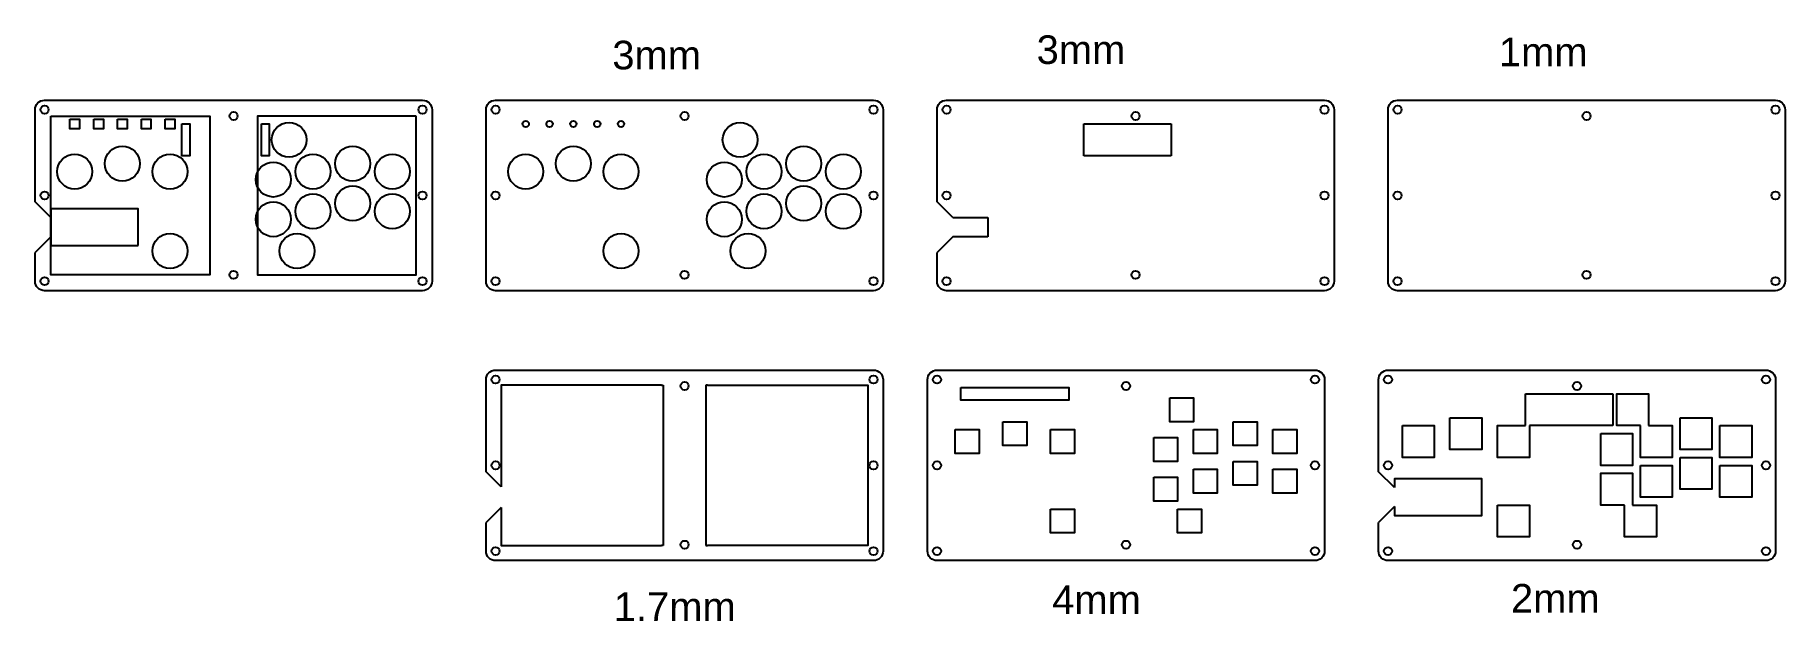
# Model space of a CAD drawing. Header units: millimetres. Extents: x 2390 to 3492, y 1619 to 1988.
import ezdxf

# ---------------------------------------------------------------- set-up
doc = ezdxf.new("R2010")
doc.units = ezdxf.units.MM
doc.styles.get("Standard").update_dxf_attribs({"font": 'arial.ttf'})

# ---------------------------------------------------------------- blocks, each defined once
blk = doc.blocks.new('*U1')
blk.add_lwpolyline([(-3, 3), (3, 3), (3, -3), (-3, -3)], close=True)
blk = doc.blocks.new('*U2')
at = {"color": 0, "linetype": 'ByBlock', "lineweight": -2, "transparency": 16777216}
for p in [(0, 0), (15, 0), (30, 0), (45, 0), (60, 0)]:
    blk.add_blockref('*U1', p, dxfattribs=at)
blk = doc.blocks.new('*U3')
blk.add_circle((0, 0), 2)
blk = doc.blocks.new('*U4')
at = {"color": 0, "linetype": 'ByBlock', "lineweight": -2, "transparency": 16777216}
for p in [(0, 0), (15, 0), (30, 0), (45, 0), (60, 0)]:
    blk.add_blockref('*U3', p, dxfattribs=at)

msp = doc.modelspace()

# ---------------------------------------------------------------- linework, layer by layer
for p, q in [((2674.2, 1832.8), (2674.2, 1940.8)), ((3242.2, 1832.8), (3242.2, 1940.8)), ((3050.7, 1931.8), (3105.7, 1931.8)), ((3105.7, 1911.8), (3050.7, 1911.8)), ((2400.2, 1872.8), (2390.2, 1882.8)), ((2968.2, 1872.8), (2958.2, 1882.8)), ((2400.2, 1866.8), (2400.2, 1872.8)), ((2968.2, 1872.8), (2990.2, 1872.8)), ((2990.2, 1872.8), (2990.2, 1860.8)), ((2400.2, 1860.8), (2390.2, 1850.8)), ((2968.2, 1860.8), (2958.2, 1850.8)), ((2990.2, 1860.8), (2968.2, 1860.8)), ((2784.7, 1767.3), (2784.7, 1767.3)), ((2784.7, 1767.3), (2784.7, 1767.3)), ((2784.7, 1767.3), (2785.7, 1767.3)), ((2785.7, 1767.3), (2785.7, 1666.3)), ((2813.7, 1767.3), (2812.7, 1767.3)), ((2812.7, 1767.3), (2812.7, 1666.3)), ((2952.2, 1662.8), (2952.2, 1770.8)), ((3328.7, 1761.8), (3383.7, 1761.8)), ((3328.7, 1754.8), (3328.7, 1761.8)), ((3383.7, 1741.8), (3331.2, 1741.8)), ((2683.7, 1703.3), (2674.2, 1712.8)), ((3246.2, 1702.8), (3236.2, 1712.8)), ((2683.7, 1690.3), (2674.2, 1680.8)), ((3246.2, 1690.8), (3236.2, 1680.8)), ((2785.7, 1666.3), (2784.7, 1666.3)), ((2812.7, 1666.3), (2813.7, 1666.3))]:
    msp.add_line(p, q)
for points in [[(2390.2, 1882.8), (2390.2, 1940.8, -0.414214), (2396.2, 1946.8), (2634.2, 1946.8, -0.414214), (2640.2, 1940.8), (2640.2, 1832.8, -0.414214), (2634.2, 1826.8), (2396.2, 1826.8, -0.414214), (2390.2, 1832.8), (2390.2, 1850.8)], [(2674.2, 1940.8, -0.414214), (2680.2, 1946.8), (2918.2, 1946.8, -0.414214), (2924.2, 1940.8), (2924.2, 1832.8, -0.414214), (2918.2, 1826.8), (2680.2, 1826.8, -0.414214), (2674.2, 1832.8)], [(2958.2, 1882.8), (2958.2, 1940.8, -0.414214), (2964.2, 1946.8), (3202.2, 1946.8, -0.414214), (3208.2, 1940.8), (3208.2, 1832.8, -0.414214), (3202.2, 1826.8), (2964.2, 1826.8, -0.414214), (2958.2, 1832.8), (2958.2, 1850.8)], [(3242.2, 1940.8, -0.414214), (3248.2, 1946.8), (3486.2, 1946.8, -0.414214), (3492.2, 1940.8), (3492.2, 1832.8, -0.414214), (3486.2, 1826.8), (3248.2, 1826.8, -0.414214), (3242.2, 1832.8)], [(2674.2, 1712.8), (2674.2, 1770.8, -0.414214), (2680.2, 1776.8), (2918.2, 1776.8, -0.414214), (2924.2, 1770.8), (2924.2, 1662.8, -0.414214), (2918.2, 1656.8), (2680.2, 1656.8, -0.414214), (2674.2, 1662.8), (2674.2, 1680.8)], [(2952.2, 1770.8, -0.414214), (2958.2, 1776.8), (3196.2, 1776.8, -0.414214), (3202.2, 1770.8), (3202.2, 1662.8, -0.414214), (3196.2, 1656.8), (2958.2, 1656.8, -0.414214), (2952.2, 1662.8)], [(3236.2, 1712.8), (3236.2, 1770.8, -0.414214), (3242.2, 1776.8), (3480.2, 1776.8, -0.414214), (3486.2, 1770.8), (3486.2, 1662.8, -0.414214), (3480.2, 1656.8), (3242.2, 1656.8, -0.414214), (3236.2, 1662.8), (3236.2, 1680.8)]]:
    msp.add_lwpolyline(points, format="xyb")
for points in [[(2400.2, 1936.8), (2500.2, 1936.8), (2500.2, 1836.8), (2400.2, 1836.8)], [(2482.7, 1931.8), (2487.7, 1931.8), (2487.7, 1911.8), (2482.7, 1911.8)], [(2630.2, 1936.8), (2530.2, 1936.8), (2530.2, 1836.8), (2630.2, 1836.8)], [(2532.7, 1931.8), (2537.7, 1931.8), (2537.7, 1911.8), (2532.7, 1911.8)], [(2455.2, 1855.3), (2455.2, 1878.3), (2400.2, 1878.3), (2400.2, 1855.3)], [(2973.2, 1765.8), (3041.2, 1765.8), (3041.2, 1757.8), (2973.2, 1757.8)], [(3104.7, 1759.3), (3119.7, 1759.3), (3119.7, 1744.3), (3104.7, 1744.3)], [(2999.7, 1744.3), (3014.7, 1744.3), (3014.7, 1729.3), (2999.7, 1729.3)], [(3144.7, 1744.3), (3159.7, 1744.3), (3159.7, 1729.3), (3144.7, 1729.3)], [(3251.2, 1741.8), (3271.2, 1741.8), (3271.2, 1721.8), (3251.2, 1721.8)], [(3281.2, 1746.8), (3301.2, 1746.8), (3301.2, 1726.8), (3281.2, 1726.8)], [(3426.2, 1746.8), (3446.2, 1746.8), (3446.2, 1726.8), (3426.2, 1726.8)], [(3451.2, 1741.8), (3471.2, 1741.8), (3471.2, 1721.8), (3451.2, 1721.8)], [(2969.7, 1739.3), (2984.7, 1739.3), (2984.7, 1724.3), (2969.7, 1724.3)], [(3029.7, 1739.3), (3044.7, 1739.3), (3044.7, 1724.3), (3029.7, 1724.3)], [(3094.7, 1734.3), (3109.7, 1734.3), (3109.7, 1719.3), (3094.7, 1719.3)], [(3119.7, 1739.3), (3134.7, 1739.3), (3134.7, 1724.3), (3119.7, 1724.3)], [(3169.7, 1739.3), (3184.7, 1739.3), (3184.7, 1724.3), (3169.7, 1724.3)], [(3376.2, 1736.8), (3396.2, 1736.8), (3396.2, 1716.8), (3376.2, 1716.8)], [(3144.7, 1719.3), (3159.7, 1719.3), (3159.7, 1704.3), (3144.7, 1704.3)], [(3426.2, 1721.8), (3446.2, 1721.8), (3446.2, 1701.8), (3426.2, 1701.8)], [(3094.7, 1709.3), (3109.7, 1709.3), (3109.7, 1694.3), (3094.7, 1694.3)], [(3119.7, 1714.3), (3134.7, 1714.3), (3134.7, 1699.3), (3119.7, 1699.3)], [(3169.7, 1714.3), (3184.7, 1714.3), (3184.7, 1699.3), (3169.7, 1699.3)], [(3401.2, 1716.8), (3421.2, 1716.8), (3421.2, 1696.8), (3401.2, 1696.8)], [(3451.2, 1716.8), (3471.2, 1716.8), (3471.2, 1696.8), (3451.2, 1696.8)], [(3029.7, 1689.3), (3044.7, 1689.3), (3044.7, 1674.3), (3029.7, 1674.3)], [(3109.7, 1689.3), (3124.7, 1689.3), (3124.7, 1674.3), (3109.7, 1674.3)], [(3311.2, 1691.8), (3331.2, 1691.8), (3331.2, 1671.8), (3311.2, 1671.8)]]:
    msp.add_lwpolyline(points, close=True)
for points in [[(3050.7, 1911.8), (3050.7, 1931.8)], [(3105.7, 1931.8), (3105.7, 1911.8)], [(2784.7, 1767.3), (2683.7, 1767.3), (2683.7, 1703.3)], [(2813.7, 1767.3), (2914.7, 1767.3), (2914.7, 1666.3), (2813.7, 1666.3)], [(3328.7, 1741.8), (3328.7, 1754.8)], [(3383.7, 1761.8), (3383.7, 1741.8)], [(3401.2, 1741.8), (3386.2, 1741.8), (3386.2, 1761.8), (3406.2, 1761.8), (3406.2, 1741.8)], [(3331.2, 1741.8), (3331.2, 1721.8), (3311.2, 1721.8), (3311.2, 1741.8), (3328.7, 1741.8)], [(3406.2, 1741.8), (3421.2, 1741.8), (3421.2, 1721.8), (3401.2, 1721.8), (3401.2, 1741.8)], [(3246.2, 1690.8), (3246.2, 1685.3), (3301.2, 1685.3), (3301.2, 1708.3), (3246.2, 1708.3), (3246.2, 1702.8)], [(3391.2, 1691.8), (3376.2, 1691.8), (3376.2, 1711.8), (3396.2, 1711.8), (3396.2, 1691.8)], [(2683.7, 1690.3), (2683.7, 1666.3), (2784.7, 1666.3)], [(3396.2, 1691.8), (3411.2, 1691.8), (3411.2, 1671.8), (3391.2, 1671.8), (3391.2, 1691.8)]]:
    msp.add_lwpolyline(points)
for centre, radius in [((2396.2, 1940.8), 2.55), ((2634.2, 1940.8), 2.55), ((2680.2, 1940.8), 2.55), ((2918.2, 1940.8), 2.55), ((2964.2, 1940.8), 2.55), ((3202.2, 1940.8), 2.55), ((3248.2, 1940.8), 2.55), ((3486.2, 1940.8), 2.55), ((2515.2, 1936.8), 2.55), ((2550.2, 1921.8), 11), ((2799.2, 1936.8), 2.55), ((2834.2, 1921.8), 11), ((3083.2, 1936.8), 2.55), ((3367.2, 1936.8), 2.55), ((2445.2, 1906.8), 11), ((2590.2, 1906.8), 11), ((2729.2, 1906.8), 11), ((2874.2, 1906.8), 11), ((2415.2, 1901.8), 11), ((2475.2, 1901.8), 11), ((2540.2, 1896.8), 11), ((2565.2, 1901.8), 11), ((2615.2, 1901.8), 11), ((2699.2, 1901.8), 11), ((2759.2, 1901.8), 11), ((2824.2, 1896.8), 11), ((2849.2, 1901.8), 11), ((2899.2, 1901.8), 11), ((2396.2, 1886.8), 2.55), ((2565.2, 1876.8), 11), ((2590.2, 1881.8), 11), ((2615.2, 1876.8), 11), ((2634.2, 1886.8), 2.55), ((2680.2, 1886.8), 2.55), ((2849.2, 1876.8), 11), ((2874.2, 1881.8), 11), ((2899.2, 1876.8), 11), ((2918.2, 1886.8), 2.55), ((2964.2, 1886.8), 2.55), ((3202.2, 1886.8), 2.55), ((3248.2, 1886.8), 2.55), ((3486.2, 1886.8), 2.55), ((2540.2, 1871.8), 11), ((2824.2, 1871.8), 11), ((2475.2, 1851.8), 11), ((2555.2, 1851.8), 11), ((2759.2, 1851.8), 11), ((2839.2, 1851.8), 11), ((2396.2, 1832.8), 2.55), ((2515.2, 1836.8), 2.55), ((2634.2, 1832.8), 2.55), ((2680.2, 1832.8), 2.55), ((2799.2, 1836.8), 2.55), ((2918.2, 1832.8), 2.55), ((2964.2, 1832.8), 2.55), ((3083.2, 1836.8), 2.55), ((3202.2, 1832.8), 2.55), ((3248.2, 1832.8), 2.55), ((3367.2, 1836.8), 2.55), ((3486.2, 1832.8), 2.55), ((2680.2, 1770.8), 2.55), ((2799.2, 1766.8), 2.55), ((2918.2, 1770.8), 2.55), ((2958.2, 1770.8), 2.55), ((3077.2, 1766.8), 2.55), ((3196.2, 1770.8), 2.55), ((3242.2, 1770.8), 2.55), ((3361.2, 1766.8), 2.55), ((3361.2, 1766.8), 2.55), ((3480.2, 1770.8), 2.55), ((2680.2, 1716.8), 2.55), ((2918.2, 1716.8), 2.55), ((2958.2, 1716.8), 2.55), ((3196.2, 1716.8), 2.55), ((3242.2, 1716.8), 2.55), ((3480.2, 1716.8), 2.55), ((2680.2, 1662.8), 2.55), ((2799.2, 1666.8), 2.55), ((2918.2, 1662.8), 2.55), ((2958.2, 1662.8), 2.55), ((3077.2, 1666.8), 2.55), ((3196.2, 1662.8), 2.55), ((3242.2, 1662.8), 2.55), ((3361.2, 1666.8), 2.55), ((3480.2, 1662.8), 2.55)]:
    msp.add_circle(centre, radius)

# ---------------------------------------------------------------- block references
for name, p in [('*U2', (2415.2, 1931.8)), ('*U4', (2699.2, 1931.8))]:
    msp.add_blockref(name, p)

# ---------------------------------------------------------------- texts
at = {"char_height": 18, "attachment_point": 1}
for s, insert in [('3mm', (2753.7, 1984.2)), ('3mm', (3020.9, 1987.6)), ('1mm', (3312, 1986.2)), ('2mm', (3319.6, 1642.1)), ('1.7mm', (2754.6, 1636.8)), ('4mm', (3030.7, 1641.2))]:
    msp.add_mtext_dynamic_manual_height_columns(s, width=61.057, gutter_width=12.5, heights=[0], dxfattribs=dict(at, insert=insert))

doc.saveas('drawing.dxf')
